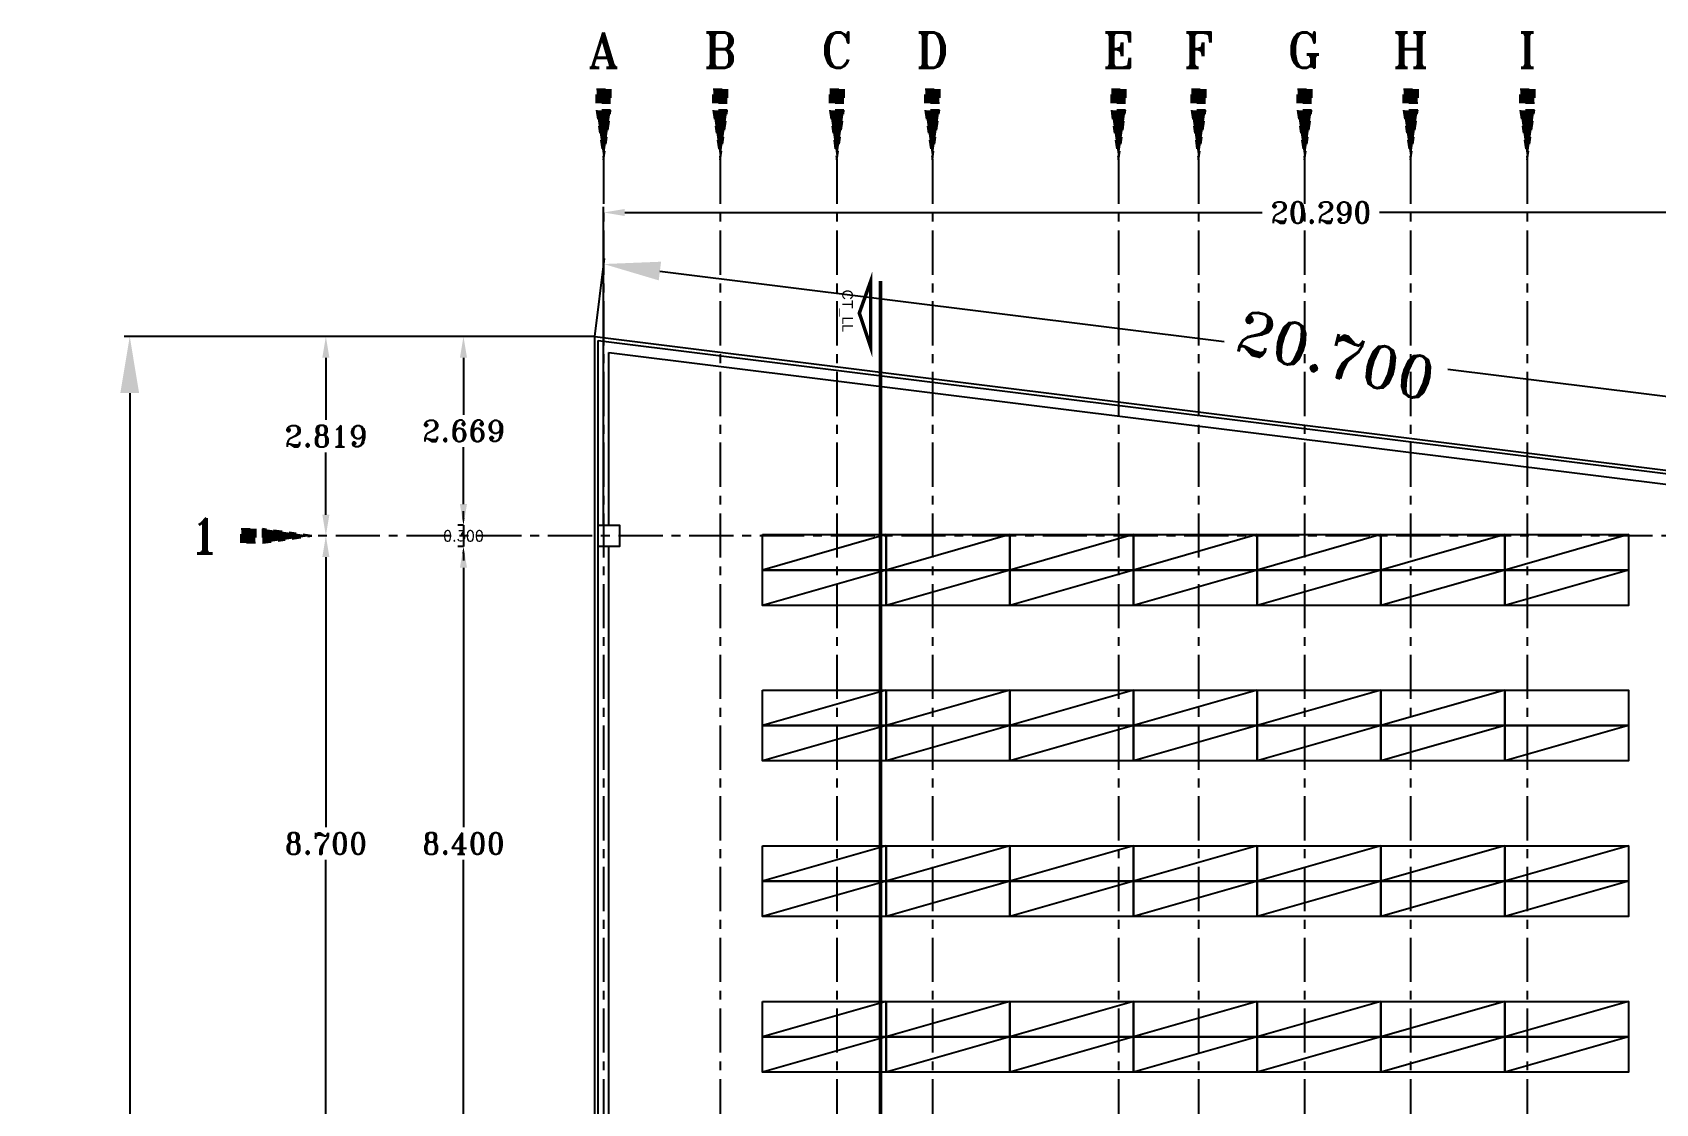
# Model space of a CAD drawing. Extents: x 915 to 2178, y -798 to 165.
# Drawn here: x 1286.92 to 1309.87, y -682.51 to -667.36 of the extents above; entities that cross this region are included whole.
import ezdxf
from ezdxf.enums import TextEntityAlignment as Align

# ---------------------------------------------------------------- set-up
doc = ezdxf.new("R2010")
doc.units = 0
doc.header["$LTSCALE"] = 0.5
doc.header["$MEASUREMENT"] = 0
for name, pattern in [('ACAD_ISO10W100', [18, 12, -3, 0, -3]), ('CENTER', [2, 1.25, -0.25, 0.25, -0.25]), ('DASHDOT2', [0.5, 0.25, -0.125, 0, -0.125])]:
    doc.linetypes.add(name, pattern=pattern)
doc.layers.get('0').update_dxf_attribs({"linetype": 'CONTINUOUS'})
doc.layers.get('DEFPOINTS').update_dxf_attribs({"linetype": 'CONTINUOUS'})
for name, color, linetype in [('COTA', 7, 'CONTINUOUS'), ('COTAS', 7, 'CONTINUOUS'), ('EJE', 125, 'DASHDOT2'), ('EJES', 125, 'CENTER'), ('linea_corte', 1, 'ACAD_ISO10W100'), ('MUEBLES', 125, 'CONTINUOUS'), ('MURO', 150, 'CONTINUOUS'), ('TERRENO', 8, 'CONTINUOUS')]:
    doc.layers.add(name, color=color, linetype=linetype)
doc.styles.add('ROMANT', font='romant')
doc.dimstyles.new('detalle', dxfattribs={"dimtxt": 0.2, "dimasz": 0.15, "dimexe": 0.08, "dimexo": 0, "dimgap": 0.08, "dimtad": 0, "dimtih": 1, "dimtoh": 1, "dimdec": 3, "dimzin": 1, "dimdsep": 46, "dimtxsty": 'ROMANT', "dimcen": 0.15, "dimclrd": 143, "dimclre": 9, "dimadec": 0, "dimazin": 0, "dimtfac": 1, "dimtdec": 3, "dimtmove": 0, "dimatfit": 3, "dimfxl": 1, "dimarcsym": 0})

# ---------------------------------------------------------------- blocks, each defined once
blk = doc.blocks.new('*D54')
at = {"layer": 'COTAS', "color": 9, "lineweight": -2, "transparency": 16777216}
for p, q in [((1294.87, -671.662), (1288.213, -671.662)), ((1294.87, -721.612), (1288.213, -721.612))]:
    blk.add_line(p, q, dxfattribs=at)
at = {"layer": 'COTAS', "color": 143, "lineweight": -2, "transparency": 16777216}
for p, q in [((1288.293, -672.462), (1288.293, -696.257)), ((1288.293, -720.812), (1288.293, -697.017))]:
    blk.add_line(p, q, dxfattribs=at)
at = {"layer": 'COTAS', "color": 143, "transparency": 16777216}
for points in [[(1288.16, -672.462), (1288.426, -672.462), (1288.293, -671.662)], [(1288.16, -720.812), (1288.426, -720.812), (1288.293, -721.612)]]:
    blk.add_solid(points, dxfattribs=at)
at = {"layer": 'DEFPOINTS', "color": 0, "transparency": 16777216}
for p in [(1294.87, -671.662), (1288.293, -721.612), (1294.87, -721.612)]:
    blk.add_point(p, dxfattribs=at)
at = {"layer": 'COTAS', "color": 0, "transparency": 16777216, "insert": (1288.293, -696.637), "char_height": 0.6, "attachment_point": 5, "style": 'ROMANT'}
blk.add_mtext('49.950', dxfattribs=at)
blk = doc.blocks.new('*D55')
at = {"layer": 'COTAS', "color": 9, "lineweight": -2, "transparency": 16777216}
for p, q in [((1294.87, -671.662), (1295.008, -670.557)), ((1315.411, -674.224), (1315.549, -673.119))]:
    blk.add_line(p, q, dxfattribs=at)
at = {"layer": 'COTAS', "color": 143, "lineweight": -2, "transparency": 16777216}
for p, q in [((1295.792, -670.736), (1303.773, -671.731)), ((1314.745, -673.099), (1306.937, -672.126))]:
    blk.add_line(p, q, dxfattribs=at)
at = {"layer": 'COTAS', "color": 143, "transparency": 16777216}
for points in [[(1295.808, -670.604), (1295.775, -670.868), (1294.998, -670.637)], [(1314.761, -672.967), (1314.728, -673.231), (1315.539, -673.198)]]:
    blk.add_solid(points, dxfattribs=at)
at = {"layer": 'DEFPOINTS', "color": 0, "transparency": 16777216}
for p in [(1294.87, -671.662), (1315.539, -673.198), (1315.411, -674.224)]:
    blk.add_point(p, dxfattribs=at)
at = {"layer": 'COTAS', "color": 0, "transparency": 16777216, "insert": (1305.355, -671.928), "char_height": 0.6, "attachment_point": 5, "rotation": 345.1335, "style": 'ROMANT'}
blk.add_mtext('20.700', dxfattribs=at)
blk = doc.blocks.new('DI-P0102')
at = {"const_width": 0.2}
blk.add_lwpolyline([(-0.8, 0), (-1, 0)], dxfattribs=at)
for points in [[(-1, 0.1), (-0.8, 0.1), (-0.8, -0.1), (-1, -0.1)], [(0, 0), (-0.7, 0.1), (-0.7, -0.1)]]:
    blk.add_lwpolyline(points, close=True)
blk.add_lwpolyline([(0, 0, 0, 0.2, 0), (-0.7, 0, 0.2, 0.2, 0)], format="xyseb")
at = {"style": 'ROMANT'}
blk.add_attdef('A', text='', height=0.6, dxfattribs=at).set_placement((-1.3, 0), align=Align.MIDDLE_RIGHT)
blk = doc.blocks.new('DI-P0101')
at = {"const_width": 0.2}
blk.add_lwpolyline([(0, 0.8), (0, 1)], dxfattribs=at)
for points in [[(0.1, 1), (0.1, 0.8), (-0.1, 0.8), (-0.1, 1)], [(0, 0), (0.1, 0.7), (-0.1, 0.7)]]:
    blk.add_lwpolyline(points, close=True)
blk.add_lwpolyline([(0, 0, 0, 0.2, 0), (0, 0.7, 0.2, 0.2, 0)], format="xyseb")
at = {"style": 'ROMANT'}
blk.add_attdef('1', text='', height=0.6, dxfattribs=at).set_placement((0, 1.3), align=Align.CENTER)
blk = doc.blocks.new('*D63')
at = {"layer": 'COTA', "color": 9, "lineweight": -2, "transparency": 16777216}
for p, q in [((1291.069, -674.481), (1290.987, -674.481)), ((1291.067, -683.181), (1290.987, -683.181))]:
    blk.add_line(p, q, dxfattribs=at)
at = {"layer": 'COTA', "color": 143, "lineweight": -2, "transparency": 16777216}
for p, q in [((1291.067, -674.781), (1291.067, -678.601)), ((1291.067, -682.881), (1291.067, -679.061))]:
    blk.add_line(p, q, dxfattribs=at)
at = {"layer": 'COTA', "color": 143, "transparency": 16777216}
for points in [[(1291.017, -674.781), (1291.117, -674.781), (1291.067, -674.481)], [(1291.017, -682.881), (1291.117, -682.881), (1291.067, -683.181)]]:
    blk.add_solid(points, dxfattribs=at)
at = {"layer": 'DEFPOINTS', "color": 0, "transparency": 16777216}
for p in [(1291.067, -674.481), (1291.069, -674.481), (1291.067, -683.181)]:
    blk.add_point(p, dxfattribs=at)
at = {"layer": 'COTA', "color": 0, "transparency": 16777216, "insert": (1291.067, -678.831), "char_height": 0.3, "attachment_point": 5, "style": 'ROMANT'}
blk.add_mtext('8.700', dxfattribs=at)
blk = doc.blocks.new('*D64')
at = {"layer": 'COTA', "color": 9, "lineweight": -2, "transparency": 16777216}
for p, q in [((1294.87, -671.662), (1290.987, -671.662)), ((1291.067, -674.481), (1290.987, -674.481))]:
    blk.add_line(p, q, dxfattribs=at)
at = {"layer": 'COTA', "color": 143, "lineweight": -2, "transparency": 16777216}
for p, q in [((1291.067, -671.962), (1291.067, -672.842)), ((1291.067, -674.181), (1291.067, -673.302))]:
    blk.add_line(p, q, dxfattribs=at)
at = {"layer": 'COTA', "color": 143, "transparency": 16777216}
for points in [[(1291.017, -671.962), (1291.117, -671.962), (1291.067, -671.662)], [(1291.017, -674.181), (1291.117, -674.181), (1291.067, -674.481)]]:
    blk.add_solid(points, dxfattribs=at)
at = {"layer": 'DEFPOINTS', "color": 0, "transparency": 16777216}
for p in [(1291.067, -671.662), (1294.87, -671.662), (1291.067, -674.481)]:
    blk.add_point(p, dxfattribs=at)
at = {"layer": 'COTA', "color": 0, "transparency": 16777216, "insert": (1291.067, -673.072), "char_height": 0.3, "attachment_point": 5, "style": 'ROMANT'}
blk.add_mtext('2.819', dxfattribs=at)
blk = doc.blocks.new('*D107')
at = {"layer": 'COTA', "color": 9, "lineweight": -2, "transparency": 16777216}
for p, q in [((1294.995, -674.319), (1294.995, -669.828)), ((1315.284, -674.331), (1315.284, -669.828))]:
    blk.add_line(p, q, dxfattribs=at)
at = {"layer": 'COTA', "color": 143, "lineweight": -2, "transparency": 16777216}
for p, q in [((1295.295, -669.908), (1304.31, -669.908)), ((1314.984, -669.908), (1305.97, -669.908))]:
    blk.add_line(p, q, dxfattribs=at)
at = {"layer": 'COTA', "color": 143, "transparency": 16777216}
for points in [[(1295.295, -669.858), (1295.295, -669.958), (1294.995, -669.908)], [(1314.984, -669.858), (1314.984, -669.958), (1315.284, -669.908)]]:
    blk.add_solid(points, dxfattribs=at)
at = {"layer": 'DEFPOINTS', "color": 0, "transparency": 16777216}
for p in [(1315.284, -669.908), (1294.995, -674.319), (1315.284, -674.331)]:
    blk.add_point(p, dxfattribs=at)
at = {"layer": 'COTA', "color": 0, "transparency": 16777216, "insert": (1305.14, -669.908), "char_height": 0.3, "attachment_point": 5, "style": 'ROMANT'}
blk.add_mtext('20.290', dxfattribs=at)
blk = doc.blocks.new('*D108')
at = {"layer": 'COTA', "color": 9, "lineweight": -2, "transparency": 16777216}
for p, q in [((1293.013, -674.631), (1292.933, -674.631)), ((1293.013, -683.031), (1292.933, -683.031))]:
    blk.add_line(p, q, dxfattribs=at)
at = {"layer": 'COTA', "color": 143, "lineweight": -2, "transparency": 16777216}
for p, q in [((1293.013, -674.931), (1293.013, -678.601)), ((1293.013, -682.731), (1293.013, -679.061))]:
    blk.add_line(p, q, dxfattribs=at)
at = {"layer": 'COTA', "color": 143, "transparency": 16777216}
for points in [[(1292.963, -674.931), (1293.063, -674.931), (1293.013, -674.631)], [(1292.963, -682.731), (1293.063, -682.731), (1293.013, -683.031)]]:
    blk.add_solid(points, dxfattribs=at)
at = {"layer": 'DEFPOINTS', "color": 0, "transparency": 16777216}
for p in [(1293.013, -674.631), (1293.013, -683.031), (1293.013, -683.031)]:
    blk.add_point(p, dxfattribs=at)
at = {"layer": 'COTA', "color": 0, "transparency": 16777216, "insert": (1293.013, -678.831), "char_height": 0.3, "attachment_point": 5, "style": 'ROMANT'}
blk.add_mtext('8.400', dxfattribs=at)
blk = doc.blocks.new('*D116')
at = {"layer": 'COTA', "color": 9, "lineweight": -2, "transparency": 16777216}
for p, q in [((1293.013, -671.662), (1292.933, -671.662)), ((1293.013, -674.331), (1292.933, -674.331))]:
    blk.add_line(p, q, dxfattribs=at)
at = {"layer": 'COTA', "color": 143, "lineweight": -2, "transparency": 16777216}
for p, q in [((1293.013, -671.962), (1293.013, -672.767)), ((1293.013, -674.031), (1293.013, -673.227))]:
    blk.add_line(p, q, dxfattribs=at)
at = {"layer": 'COTA', "color": 143, "transparency": 16777216}
for points in [[(1292.963, -671.962), (1293.063, -671.962), (1293.013, -671.662)], [(1292.963, -674.031), (1293.063, -674.031), (1293.013, -674.331)]]:
    blk.add_solid(points, dxfattribs=at)
at = {"layer": 'DEFPOINTS', "color": 0, "transparency": 16777216}
for p in [(1293.013, -671.662), (1293.013, -671.662), (1293.013, -674.331)]:
    blk.add_point(p, dxfattribs=at)
at = {"layer": 'COTA', "color": 0, "transparency": 16777216, "insert": (1293.013, -672.997), "char_height": 0.3, "attachment_point": 5, "style": 'ROMANT'}
blk.add_mtext('2.669', dxfattribs=at)
blk = doc.blocks.new('*D117')
at = {"layer": 'COTA', "color": 143, "lineweight": -2, "transparency": 16777216}
for p, q in [((1293.013, -674.231), (1293.013, -674.131)), ((1293.013, -674.331), (1293.013, -674.631)), ((1293.013, -674.331), (1293.013, -674.631)), ((1293.013, -674.731), (1293.013, -674.831))]:
    blk.add_line(p, q, dxfattribs=at)
at = {"layer": 'COTA', "color": 9, "lineweight": -2, "transparency": 16777216}
for p, q in [((1293.013, -674.331), (1292.933, -674.331)), ((1293.013, -674.631), (1292.933, -674.631))]:
    blk.add_line(p, q, dxfattribs=at)
at = {"layer": 'COTA', "color": 143, "transparency": 16777216}
for points in [[(1292.996, -674.231), (1293.03, -674.231), (1293.013, -674.331)], [(1292.996, -674.731), (1293.03, -674.731), (1293.013, -674.631)]]:
    blk.add_solid(points, dxfattribs=at)
at = {"layer": 'DEFPOINTS', "color": 0, "transparency": 16777216}
for p in [(1293.013, -674.331), (1293.013, -674.631), (1293.013, -674.631)]:
    blk.add_point(p, dxfattribs=at)
at = {"layer": 'COTA', "color": 0, "transparency": 16777216, "insert": (1293.013, -674.481), "char_height": 0.15, "attachment_point": 5, "style": 'ROMANT'}
blk.add_mtext('0.300', dxfattribs=at)

msp = doc.modelspace()

# ---------------------------------------------------------------- linework, layer by layer
at = {"layer": 'COTA', "ltscale": 5}
msp.add_line((1294.8699, -671.6624), (1292.9162, -671.6624), dxfattribs=at)
at = {"layer": 'EJES'}
for p, q in [((1294.9949, -669.1624), (1294.9949, -724.2023)), ((1296.6449, -669.1624), (1296.6449, -724.2023)), ((1298.2949, -669.1624), (1298.2949, -724.2023)), ((1299.6449, -669.1624), (1299.6449, -724.2023)), ((1302.2772, -669.1624), (1302.2772, -724.2023)), ((1303.4095, -669.1624), (1303.4095, -724.2023)), ((1304.9095, -669.1624), (1304.9095, -724.2023)), ((1306.4095, -669.1624), (1306.4095, -724.2023)), ((1308.0595, -669.1624), (1308.0595, -724.2023)), ((1318.832, -674.4811), (1290.8699, -674.4811))]:
    msp.add_line(p, q, dxfattribs=at)
at = {"layer": 'linea_corte', "const_width": 0.05}
msp.add_lwpolyline([(1298.7733, -670.8789), (1298.7733, -671.8105), (1298.612, -671.3302), (1298.7733, -670.8789)], dxfattribs=at)
at = {"layer": 'linea_corte', "ltscale": 0.05, "const_width": 0.05}
msp.add_lwpolyline([(1298.9118, -670.8789), (1298.9118, -722.517)], dxfattribs=at)
at = {"layer": 'MUEBLES'}
for p, q in [((1298.9904, -674.4634), (1297.2404, -674.9634)), ((1300.7404, -674.4634), (1298.9904, -674.9634)), ((1302.4904, -674.4634), (1300.7404, -674.9634)), ((1304.2404, -674.4634), (1302.4904, -674.9634)), ((1305.9904, -674.4634), (1304.2404, -674.9634)), ((1307.7404, -674.4634), (1305.9904, -674.9634)), ((1309.4904, -674.4634), (1307.7404, -674.9634)), ((1298.9904, -674.9634), (1297.2404, -675.4634)), ((1300.7404, -674.9634), (1298.9904, -675.4634)), ((1302.4904, -674.9634), (1300.7404, -675.4634)), ((1304.2404, -674.9634), (1302.4904, -675.4634)), ((1305.9904, -674.9634), (1304.2404, -675.4634)), ((1307.7404, -674.9634), (1305.9904, -675.4634)), ((1309.4904, -674.9634), (1307.7404, -675.4634)), ((1298.9904, -676.6634), (1297.2404, -677.1634)), ((1300.7404, -676.6634), (1298.9904, -677.1634)), ((1302.4904, -676.6634), (1300.7404, -677.1634)), ((1304.2404, -676.6634), (1302.4904, -677.1634)), ((1305.9904, -676.6634), (1304.2404, -677.1634)), ((1307.7404, -676.6634), (1305.9904, -677.1634)), ((1298.9904, -677.1634), (1297.2404, -677.6634)), ((1300.7404, -677.1634), (1298.9904, -677.6634)), ((1302.4904, -677.1634), (1300.7404, -677.6634)), ((1304.2404, -677.1634), (1302.4904, -677.6634)), ((1305.9904, -677.1634), (1304.2404, -677.6634)), ((1307.7404, -677.1634), (1305.9904, -677.6634)), ((1309.4904, -677.1634), (1307.7404, -677.6634)), ((1298.9904, -678.8634), (1297.2404, -679.3634)), ((1300.7404, -678.8634), (1298.9904, -679.3634)), ((1302.4904, -678.8634), (1300.7404, -679.3634)), ((1304.2404, -678.8634), (1302.4904, -679.3634)), ((1305.9904, -678.8634), (1304.2404, -679.3634)), ((1307.7404, -678.8634), (1305.9904, -679.3634)), ((1309.4904, -678.8634), (1307.7404, -679.3634)), ((1298.9904, -679.3634), (1297.2404, -679.8634)), ((1300.7404, -679.3634), (1298.9904, -679.8634)), ((1302.4904, -679.3634), (1300.7404, -679.8634)), ((1304.2404, -679.3634), (1302.4904, -679.8634)), ((1305.9904, -679.3634), (1304.2404, -679.8634)), ((1307.7404, -679.3634), (1305.9904, -679.8634)), ((1309.4904, -679.3634), (1307.7404, -679.8634)), ((1298.9904, -681.0634), (1297.2404, -681.5634)), ((1300.7404, -681.0634), (1298.9904, -681.5634)), ((1302.4904, -681.0634), (1300.7404, -681.5634)), ((1304.2404, -681.0634), (1302.4904, -681.5634)), ((1305.9904, -681.0634), (1304.2404, -681.5634)), ((1307.7404, -681.0634), (1305.9904, -681.5634)), ((1309.4904, -681.0634), (1307.7404, -681.5634)), ((1298.9904, -681.5634), (1297.2404, -682.0634)), ((1300.7404, -681.5634), (1298.9904, -682.0634)), ((1302.4904, -681.5634), (1300.7404, -682.0634)), ((1304.2404, -681.5634), (1302.4904, -682.0634)), ((1305.9904, -681.5634), (1304.2404, -682.0634)), ((1307.7404, -681.5634), (1305.9904, -682.0634)), ((1309.4904, -681.5634), (1307.7404, -682.0634))]:
    msp.add_line(p, q, dxfattribs=at)
for points in [[(1297.2404, -674.4634), (1298.9904, -674.4634), (1298.9904, -674.9634), (1297.2404, -674.9634)], [(1298.9904, -674.4634), (1300.7404, -674.4634), (1300.7404, -674.9634), (1298.9904, -674.9634)], [(1300.7404, -674.4634), (1302.4904, -674.4634), (1302.4904, -674.9634), (1300.7404, -674.9634)], [(1302.4904, -674.4634), (1304.2404, -674.4634), (1304.2404, -674.9634), (1302.4904, -674.9634)], [(1304.2404, -674.4634), (1305.9904, -674.4634), (1305.9904, -674.9634), (1304.2404, -674.9634)], [(1305.9904, -674.4634), (1307.7404, -674.4634), (1307.7404, -674.9634), (1305.9904, -674.9634)], [(1307.7404, -674.4634), (1309.4904, -674.4634), (1309.4904, -674.9634), (1307.7404, -674.9634)], [(1297.2404, -674.9634), (1298.9904, -674.9634), (1298.9904, -675.4634), (1297.2404, -675.4634)], [(1298.9904, -674.9634), (1300.7404, -674.9634), (1300.7404, -675.4634), (1298.9904, -675.4634)], [(1300.7404, -674.9634), (1302.4904, -674.9634), (1302.4904, -675.4634), (1300.7404, -675.4634)], [(1302.4904, -674.9634), (1304.2404, -674.9634), (1304.2404, -675.4634), (1302.4904, -675.4634)], [(1304.2404, -674.9634), (1305.9904, -674.9634), (1305.9904, -675.4634), (1304.2404, -675.4634)], [(1305.9904, -674.9634), (1307.7404, -674.9634), (1307.7404, -675.4634), (1305.9904, -675.4634)], [(1307.7404, -674.9634), (1309.4904, -674.9634), (1309.4904, -675.4634), (1307.7404, -675.4634)], [(1297.2404, -676.6634), (1298.9904, -676.6634), (1298.9904, -677.1634), (1297.2404, -677.1634)], [(1298.9904, -676.6634), (1300.7404, -676.6634), (1300.7404, -677.1634), (1298.9904, -677.1634)], [(1300.7404, -676.6634), (1302.4904, -676.6634), (1302.4904, -677.1634), (1300.7404, -677.1634)], [(1302.4904, -676.6634), (1304.2404, -676.6634), (1304.2404, -677.1634), (1302.4904, -677.1634)], [(1304.2404, -676.6634), (1305.9904, -676.6634), (1305.9904, -677.1634), (1304.2404, -677.1634)], [(1305.9904, -676.6634), (1307.7404, -676.6634), (1307.7404, -677.1634), (1305.9904, -677.1634)], [(1307.7404, -676.6634), (1309.4904, -676.6634), (1309.4904, -677.1634), (1307.7404, -677.1634)], [(1297.2404, -677.1634), (1298.9904, -677.1634), (1298.9904, -677.6634), (1297.2404, -677.6634)], [(1298.9904, -677.1634), (1300.7404, -677.1634), (1300.7404, -677.6634), (1298.9904, -677.6634)], [(1300.7404, -677.1634), (1302.4904, -677.1634), (1302.4904, -677.6634), (1300.7404, -677.6634)], [(1302.4904, -677.1634), (1304.2404, -677.1634), (1304.2404, -677.6634), (1302.4904, -677.6634)], [(1304.2404, -677.1634), (1305.9904, -677.1634), (1305.9904, -677.6634), (1304.2404, -677.6634)], [(1305.9904, -677.1634), (1307.7404, -677.1634), (1307.7404, -677.6634), (1305.9904, -677.6634)], [(1307.7404, -677.1634), (1309.4904, -677.1634), (1309.4904, -677.6634), (1307.7404, -677.6634)], [(1297.2404, -678.8634), (1298.9904, -678.8634), (1298.9904, -679.3634), (1297.2404, -679.3634)], [(1298.9904, -678.8634), (1300.7404, -678.8634), (1300.7404, -679.3634), (1298.9904, -679.3634)], [(1300.7404, -678.8634), (1302.4904, -678.8634), (1302.4904, -679.3634), (1300.7404, -679.3634)], [(1302.4904, -678.8634), (1304.2404, -678.8634), (1304.2404, -679.3634), (1302.4904, -679.3634)], [(1304.2404, -678.8634), (1305.9904, -678.8634), (1305.9904, -679.3634), (1304.2404, -679.3634)], [(1305.9904, -678.8634), (1307.7404, -678.8634), (1307.7404, -679.3634), (1305.9904, -679.3634)], [(1307.7404, -678.8634), (1309.4904, -678.8634), (1309.4904, -679.3634), (1307.7404, -679.3634)], [(1297.2404, -679.3634), (1298.9904, -679.3634), (1298.9904, -679.8634), (1297.2404, -679.8634)], [(1298.9904, -679.3634), (1300.7404, -679.3634), (1300.7404, -679.8634), (1298.9904, -679.8634)], [(1300.7404, -679.3634), (1302.4904, -679.3634), (1302.4904, -679.8634), (1300.7404, -679.8634)], [(1302.4904, -679.3634), (1304.2404, -679.3634), (1304.2404, -679.8634), (1302.4904, -679.8634)], [(1304.2404, -679.3634), (1305.9904, -679.3634), (1305.9904, -679.8634), (1304.2404, -679.8634)], [(1305.9904, -679.3634), (1307.7404, -679.3634), (1307.7404, -679.8634), (1305.9904, -679.8634)], [(1307.7404, -679.3634), (1309.4904, -679.3634), (1309.4904, -679.8634), (1307.7404, -679.8634)], [(1297.2404, -681.0634), (1298.9904, -681.0634), (1298.9904, -681.5634), (1297.2404, -681.5634)], [(1298.9904, -681.0634), (1300.7404, -681.0634), (1300.7404, -681.5634), (1298.9904, -681.5634)], [(1300.7404, -681.0634), (1302.4904, -681.0634), (1302.4904, -681.5634), (1300.7404, -681.5634)], [(1302.4904, -681.0634), (1304.2404, -681.0634), (1304.2404, -681.5634), (1302.4904, -681.5634)], [(1304.2404, -681.0634), (1305.9904, -681.0634), (1305.9904, -681.5634), (1304.2404, -681.5634)], [(1305.9904, -681.0634), (1307.7404, -681.0634), (1307.7404, -681.5634), (1305.9904, -681.5634)], [(1307.7404, -681.0634), (1309.4904, -681.0634), (1309.4904, -681.5634), (1307.7404, -681.5634)], [(1297.2404, -681.5634), (1298.9904, -681.5634), (1298.9904, -682.0634), (1297.2404, -682.0634)], [(1298.9904, -681.5634), (1300.7404, -681.5634), (1300.7404, -682.0634), (1298.9904, -682.0634)], [(1300.7404, -681.5634), (1302.4904, -681.5634), (1302.4904, -682.0634), (1300.7404, -682.0634)], [(1302.4904, -681.5634), (1304.2404, -681.5634), (1304.2404, -682.0634), (1302.4904, -682.0634)], [(1304.2404, -681.5634), (1305.9904, -681.5634), (1305.9904, -682.0634), (1304.2404, -682.0634)], [(1305.9904, -681.5634), (1307.7404, -681.5634), (1307.7404, -682.0634), (1305.9904, -682.0634)], [(1307.7404, -681.5634), (1309.4904, -681.5634), (1309.4904, -682.0634), (1307.7404, -682.0634)]]:
    msp.add_lwpolyline(points, close=True, dxfattribs=at)
at = {"layer": 'MURO'}
for p, q in [((1294.9199, -671.719), (1315.3603, -674.2676)), ((1294.9199, -700.4311), (1294.9199, -671.719)), ((1295.0699, -671.8889), (1315.0558, -674.3808)), ((1295.0699, -674.3311), (1295.0699, -671.8889)), ((1295.0699, -683.0311), (1295.0699, -674.6311))]:
    msp.add_line(p, q, dxfattribs=at)
msp.add_lwpolyline([(1294.9199, -674.6311), (1294.9199, -674.3311), (1295.2199, -674.3311), (1295.2199, -674.6311)], close=True, dxfattribs=at)
at = {"layer": 'TERRENO'}
msp.add_lwpolyline([(1294.8699, -721.6124), (1294.8699, -671.6624), (1315.4108, -674.2236), (1314.8361, -720.45), (1294.8699, -721.6124)], dxfattribs=at)

# ---------------------------------------------------------------- block references
at = {"layer": 'EJE'}
ref = msp.add_blockref('DI-P0101', (1294.9949, -669.1624), dxfattribs=at)
ref.add_attrib('1', 'A', dxfattribs={"layer": '0', "height": 0.5, "style": 'ROMANT'}).set_placement((1294.9949, -667.8624), align=Align.CENTER)
ref = msp.add_blockref('DI-P0101', (1296.6449, -669.1624), dxfattribs=at)
ref.add_attrib('1', 'B', dxfattribs={"layer": '0', "height": 0.5, "style": 'ROMANT'}).set_placement((1296.6449, -667.8624), align=Align.CENTER)
ref = msp.add_blockref('DI-P0101', (1298.2949, -669.1624), dxfattribs=at)
ref.add_attrib('1', 'C', dxfattribs={"layer": '0', "height": 0.5, "style": 'ROMANT'}).set_placement((1298.2949, -667.8624), align=Align.CENTER)
ref = msp.add_blockref('DI-P0101', (1299.6449, -669.1624), dxfattribs=at)
ref.add_attrib('1', 'D', dxfattribs={"layer": '0', "height": 0.5, "style": 'ROMANT'}).set_placement((1299.6449, -667.8624), align=Align.CENTER)
ref = msp.add_blockref('DI-P0101', (1302.2772, -669.1624), dxfattribs=at)
ref.add_attrib('1', 'E', dxfattribs={"layer": '0', "height": 0.5, "style": 'ROMANT'}).set_placement((1302.2772, -667.8624), align=Align.CENTER)
ref = msp.add_blockref('DI-P0101', (1303.4095, -669.1624), dxfattribs=at)
ref.add_attrib('1', 'F', dxfattribs={"layer": '0', "height": 0.5, "style": 'ROMANT'}).set_placement((1303.4095, -667.8624), align=Align.CENTER)
ref = msp.add_blockref('DI-P0101', (1304.9095, -669.1624), dxfattribs=at)
ref.add_attrib('1', 'G', dxfattribs={"layer": '0', "height": 0.5, "style": 'ROMANT'}).set_placement((1304.9095, -667.8624), align=Align.CENTER)
ref = msp.add_blockref('DI-P0101', (1306.4095, -669.1624), dxfattribs=at)
ref.add_attrib('1', 'H', dxfattribs={"layer": '0', "height": 0.5, "style": 'ROMANT'}).set_placement((1306.4095, -667.8624), align=Align.CENTER)
ref = msp.add_blockref('DI-P0101', (1308.0595, -669.1624), dxfattribs=at)
ref.add_attrib('1', 'I', dxfattribs={"layer": '0', "height": 0.5, "style": 'ROMANT'}).set_placement((1308.0595, -667.8624), align=Align.CENTER)
ref = msp.add_blockref('DI-P0102', (1290.8699, -674.4811), dxfattribs=at)
ref.add_attrib('A', '1', dxfattribs={"layer": '0', "height": 0.5, "style": 'ROMANT'}).set_placement((1289.5699, -674.4811), align=Align.MIDDLE_RIGHT)

# ---------------------------------------------------------------- texts
at = {"layer": 'linea_corte', "linetype": 'ByBlock'}
msp.add_text('CT_LL', height=0.15, rotation=270, dxfattribs=at).set_placement((1298.3703, -670.9989))

# ---------------------------------------------------------------- dimensions: what is measured, and where the dimension line sits
at = {"layer": 'COTA'}
dim = msp.add_linear_dim(base=(1315.2845, -669.9084), p1=(1294.9949, -674.319), p2=(1315.2845, -674.3311), dimstyle='detalle', override={"dimtxt": 0.3, "dimasz": 0.3, "dimtmove": 1}, dxfattribs=at)
dim.commit()
dim.dimension.update_dxf_attribs({"geometry": '*D107', "text_midpoint": (1305.1397, -669.9084)})
for base, p1, p2, picture, middle in [((1291.067, -671.6624), (1291.067, -674.4811), (1294.8699, -671.6624), '*D64', (1291.067, -673.0718)), ((1293.0131, -671.6624), (1293.0131, -674.3311), (1293.0131, -671.6624), '*D116', (1293.0131, -672.9968)), ((1291.067, -674.4811), (1291.067, -683.1811), (1291.069, -674.4811), '*D63', (1291.067, -678.8311)), ((1293.0131, -683.0311), (1293.0131, -674.6311), (1293.0131, -683.0311), '*D108', (1293.0131, -678.8311))]:
    dim = msp.add_linear_dim(base=base, p1=p1, p2=p2, angle=90, dimstyle='detalle', override={"dimtxt": 0.3, "dimasz": 0.3, "dimtmove": 1}, dxfattribs=at)
    dim.commit()
    dim.dimension.update_dxf_attribs({"geometry": picture, "text_midpoint": middle})
dim = msp.add_linear_dim(base=(1293.0131, -674.6311), p1=(1293.0131, -674.3311), p2=(1293.0131, -674.6311), angle=90, dimstyle='detalle', override={"dimtxt": 0.15, "dimasz": 0.1, "dimtmove": 1}, dxfattribs=at)
dim.commit()
dim.dimension.update_dxf_attribs({"geometry": '*D117', "text_midpoint": (1293.0131, -674.4811), "dimtype": 160})
at = {"layer": 'COTAS'}
for base, p2, angle, picture, middle in [((1315.5387, -673.198), (1315.4108, -674.2236), 352.89279, '*D55', (1305.3549, -671.9282)), ((1288.2929, -721.6124), (1294.8699, -721.6124), 270, '*D54', (1288.2929, -696.6374))]:
    dim = msp.add_linear_dim(base=base, p1=(1294.8699, -671.6624), p2=p2, angle=angle, dimstyle='detalle', override={"dimtxt": 0.6, "dimasz": 0.8}, dxfattribs=at)
    dim.commit()
    dim.dimension.update_dxf_attribs({"geometry": picture, "text_midpoint": middle, "dimtype": 161})

doc.saveas('drawing.dxf')
